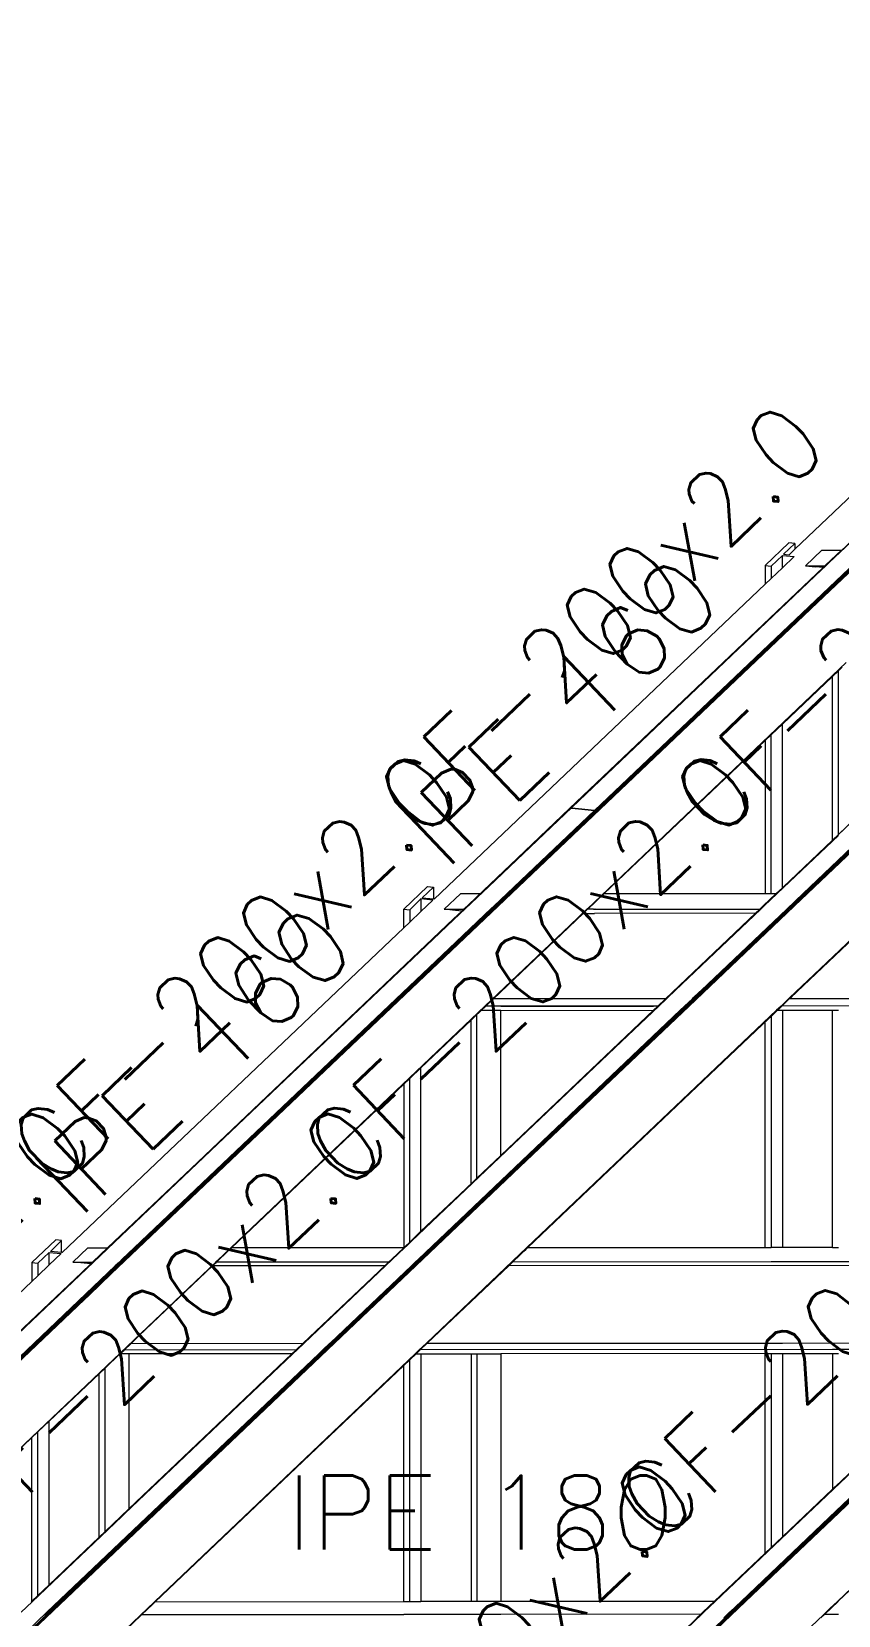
# Model space of a CAD drawing. Header units: millimetres. Extents: x 0 to 42, y 0 to 29.7.
# Drawn here: x 9.047 to 10.723, y 17.02 to 20.312 of the extents above; entities that cross this region are included whole.
import ezdxf
from ezdxf.enums import TextEntityAlignment as Align

# ---------------------------------------------------------------- set-up
doc = ezdxf.new("R2010")
doc.units = ezdxf.units.MM
doc.layers.add('BARRAS_DE_ACERO', color=7, linetype='Continuous', lineweight=9)
doc.layers.add('REFERENCIA_DE_LAS_BARRAS', color=2, linetype='Continuous', lineweight=9)
doc.styles.add('CYPETXT', font='romans__.ttf', dxfattribs={"height": 0.2})

msp = doc.modelspace()

# ---------------------------------------------------------------- linework, layer by layer
at = {"layer": 'BARRAS_DE_ACERO'}
for p, q in [((10.63235, 19.23617), (11.88387, 20.42643)), ((10.70397, 19.20862), (11.98736, 20.42919)), ((11.54032, 20.00542), (10.70071, 19.20693)), ((10.78947, 19.23448), (10.02209, 18.50466)), ((10.57055, 19.20239), (10.61999, 19.24941)), ((10.60887, 19.22583), (10.63235, 19.24817)), ((10.63235, 19.24817), (10.61999, 19.24941)), ((10.63235, 19.24817), (10.63235, 19.23617)), ((10.68835, 19.23442), (10.65436, 19.2021)), ((10.79404, 19.23448), (10.67962, 19.12566)), ((10.68835, 19.23442), (10.72913, 19.23445)), ((10.69592, 19.20286), (10.72913, 19.23445)), ((10.77216, 19.21565), (10.00706, 18.488)), ((10.69122, 19.19839), (10.16428, 18.69725)), ((10.57055, 19.20239), (10.58291, 19.20115)), ((10.58291, 19.20115), (10.6064, 19.22348)), ((10.6064, 19.22348), (10.63112, 19.221)), ((10.6064, 19.19749), (10.6064, 19.22348)), ((10.6064, 19.19749), (10.63112, 19.221)), ((10.65436, 19.2021), (10.67548, 19.19997)), ((10.67402, 19.18154), (10.69535, 19.20184)), ((10.67415, 19.18026), (10.68712, 19.19259)), ((10.69122, 19.19839), (10.67548, 19.19997)), ((10.69703, 19.20202), (10.68712, 19.19259)), ((10.69122, 19.19839), (10.69514, 19.20212)), ((10.69535, 19.20184), (10.69565, 19.20212)), ((10.69565, 19.20212), (10.70071, 19.20693)), ((10.69703, 19.20202), (10.70397, 19.20862)), ((10.71108, 19.16231), (10.75984, 19.20868)), ((9.88268, 18.50919), (10.57055, 19.16339)), ((10.67402, 19.18154), (9.98553, 18.52673)), ((9.99616, 18.53544), (10.67415, 19.18026)), ((10.71066, 19.16191), (10.01945, 18.50453)), ((10.71108, 19.16231), (10.71066, 19.16191)), ((11.17955, 19.0162), (10.63139, 18.49487)), ((10.64934, 18.5207), (11.17882, 19.02426)), ((10.65147, 18.5207), (11.17429, 19.01793)), ((10.20086, 18.48738), (10.73056, 18.99116)), ((9.97822, 18.5203), (10.16428, 18.69725)), ((10.59419, 18.52067), (10.77873, 18.69618)), ((10.62078, 18.48912), (10.83253, 18.69051)), ((10.62559, 18.49135), (10.8341, 18.68965)), ((10.59566, 18.52067), (10.72272, 18.6415)), ((9.81963, 18.48823), (9.86908, 18.53525)), ((9.85796, 18.51167), (9.88144, 18.53401)), ((9.86908, 18.53525), (9.88144, 18.53401)), ((9.88144, 18.53401), (9.88144, 18.50931)), ((9.99616, 18.53544), (9.92325, 18.4661)), ((9.832, 18.48699), (9.85548, 18.50932)), ((9.85796, 18.51167), (9.88144, 18.50931)), ((9.88268, 18.50919), (9.88144, 18.50931)), ((9.90344, 18.48794), (9.93744, 18.52027)), ((9.92312, 18.46737), (9.98553, 18.52673)), ((9.97822, 18.5203), (9.93744, 18.52027)), ((9.97822, 18.5203), (9.94454, 18.48826)), ((10.01945, 18.50453), (10.00326, 18.48913)), ((10.23598, 18.52045), (10.20202, 18.48815)), ((10.23605, 18.52045), (10.23598, 18.52045)), ((10.59363, 18.52067), (10.56647, 18.49484)), ((10.56702, 18.49484), (10.59419, 18.52067)), ((10.5685, 18.49484), (10.59566, 18.52067)), ((10.58291, 18.52066), (10.59363, 18.52067)), ((10.61535, 18.48837), (10.64934, 18.5207)), ((10.65007, 18.51937), (10.64342, 18.51305)), ((10.65007, 18.51937), (10.65147, 18.5207)), ((10.84966, 18.52082), (10.68495, 18.36417)), ((9.20813, 17.78738), (9.92312, 18.46737)), ((9.26198, 17.78413), (10.00326, 18.48913)), ((9.39173, 17.96252), (9.92307, 18.46784)), ((9.81963, 18.48823), (9.832, 18.48699)), ((9.90344, 18.48794), (9.92106, 18.48795)), ((9.92124, 18.48615), (9.90344, 18.48794)), ((9.92106, 18.48795), (9.9439, 18.48796)), ((9.9403, 18.48423), (9.92124, 18.48615)), ((9.9403, 18.48423), (9.92307, 18.46784)), ((9.92791, 18.41952), (10.00223, 18.49021)), ((9.94422, 18.48796), (9.9403, 18.48423)), ((9.94422, 18.48796), (9.9439, 18.48796)), ((9.94422, 18.48796), (9.94454, 18.48826)), ((9.9714, 18.45408), (10.00583, 18.48682)), ((10.00454, 18.48797), (9.9953, 18.47919)), ((10.00223, 18.49021), (10.00675, 18.4945)), ((10.00706, 18.488), (10.00583, 18.48682)), ((10.20101, 18.48884), (10.16464, 18.45424)), ((10.16482, 18.4527), (10.1928, 18.47931)), ((10.18078, 18.46827), (10.17556, 18.46332)), ((10.19241, 18.47935), (10.18078, 18.46827)), ((10.19241, 18.47935), (10.20086, 18.48738)), ((10.20189, 18.48798), (10.20184, 18.48791)), ((10.20198, 18.48811), (10.20189, 18.48798)), ((10.20198, 18.48811), (10.20202, 18.48815)), ((10.20199, 18.48811), (10.20198, 18.48811)), ((10.20205, 18.48811), (10.20199, 18.48811)), ((10.21415, 18.48812), (10.21417, 18.48812)), ((10.21419, 18.48812), (10.21417, 18.48812)), ((10.21419, 18.48812), (10.21421, 18.48812)), ((10.21423, 18.48812), (10.21421, 18.48812)), ((10.21423, 18.48812), (10.21425, 18.48812)), ((10.21425, 18.48812), (10.21427, 18.48812)), ((10.21427, 18.48812), (10.21429, 18.48812)), ((10.21429, 18.48812), (10.21431, 18.48812)), ((10.21431, 18.48812), (10.21433, 18.48812)), ((10.21433, 18.48812), (10.21435, 18.48812)), ((10.21435, 18.48812), (10.21437, 18.48812)), ((10.21439, 18.48812), (10.21437, 18.48812)), ((10.21439, 18.48812), (10.21441, 18.48812)), ((10.21443, 18.48812), (10.21441, 18.48812)), ((10.21443, 18.48812), (10.21445, 18.48812)), ((10.21447, 18.48812), (10.21445, 18.48812)), ((10.21447, 18.48812), (10.21449, 18.48812)), ((10.21451, 18.48812), (10.21449, 18.48812)), ((10.21451, 18.48812), (10.21453, 18.48812)), ((10.21453, 18.48812), (10.21455, 18.48812)), ((10.21455, 18.48812), (10.21457, 18.48812)), ((10.21457, 18.48812), (10.21459, 18.48812)), ((10.21459, 18.48812), (10.21461, 18.48812)), ((10.21461, 18.48812), (10.21463, 18.48812)), ((10.21463, 18.48812), (10.21465, 18.48812)), ((10.21465, 18.48812), (10.21467, 18.48812)), ((10.21473, 18.48812), (10.21475, 18.48812)), ((10.21477, 18.48812), (10.21475, 18.48812)), ((10.21477, 18.48812), (10.21479, 18.48812)), ((10.21479, 18.48812), (10.21481, 18.48812)), ((10.21483, 18.48812), (10.21481, 18.48812)), ((10.21483, 18.48812), (10.21485, 18.48812)), ((10.21487, 18.48812), (10.21485, 18.48812)), ((10.21487, 18.48812), (10.21489, 18.48812)), ((10.21491, 18.48812), (10.21489, 18.48812)), ((10.21491, 18.48812), (10.21493, 18.48812)), ((10.21493, 18.48812), (10.21495, 18.48812)), ((10.21495, 18.48812), (10.21497, 18.48812)), ((10.21497, 18.48812), (10.21499, 18.48812)), ((10.21499, 18.48812), (10.21501, 18.48812)), ((10.21501, 18.48812), (10.21503, 18.48812)), ((10.21503, 18.48812), (10.21505, 18.48812)), ((10.21505, 18.48812), (10.21507, 18.48812)), ((10.21507, 18.48812), (10.21509, 18.48812)), ((10.21511, 18.48812), (10.21509, 18.48812)), ((10.21511, 18.48812), (10.21513, 18.48812)), ((10.21515, 18.48812), (10.21513, 18.48812)), ((10.21515, 18.48812), (10.21517, 18.48812)), ((10.21517, 18.48812), (10.21519, 18.48812)), ((10.21519, 18.48812), (10.21521, 18.48812)), ((10.21523, 18.48812), (10.21521, 18.48812)), ((10.21523, 18.48812), (10.21525, 18.48812)), ((10.21525, 18.48812), (10.21527, 18.48812)), ((10.21527, 18.48812), (10.21529, 18.48812)), ((10.21529, 18.48812), (10.21531, 18.48812)), ((10.21531, 18.48812), (10.21533, 18.48812)), ((10.21533, 18.48812), (10.21535, 18.48812)), ((10.21535, 18.48812), (10.21537, 18.48812)), ((10.21537, 18.48812), (10.21539, 18.48812)), ((10.21539, 18.48812), (10.21541, 18.48812)), ((10.21541, 18.48812), (10.21543, 18.48812)), ((10.21543, 18.48812), (10.21545, 18.48812)), ((10.21545, 18.48812), (10.21547, 18.48812)), ((10.21547, 18.48812), (10.21549, 18.48812)), ((10.21549, 18.48812), (10.21551, 18.48812)), ((10.21551, 18.48812), (10.21553, 18.48812)), ((10.21553, 18.48812), (10.21555, 18.48812)), ((10.21557, 18.48812), (10.21555, 18.48812)), ((10.21557, 18.48812), (10.21559, 18.48812)), ((10.21561, 18.48812), (10.21559, 18.48812)), ((10.21561, 18.48812), (10.21563, 18.48812)), ((10.21565, 18.48812), (10.21563, 18.48812)), ((10.21565, 18.48812), (10.21567, 18.48812)), ((10.21569, 18.48812), (10.21567, 18.48812)), ((10.21569, 18.48812), (10.21571, 18.48812)), ((10.21573, 18.48812), (10.21571, 18.48812)), ((10.21573, 18.48812), (10.21575, 18.48812)), ((10.21577, 18.48812), (10.21575, 18.48812)), ((10.21577, 18.48812), (10.21579, 18.48812)), ((10.21581, 18.48812), (10.21579, 18.48812)), ((10.21581, 18.48812), (10.21583, 18.48812)), ((10.21585, 18.48812), (10.21583, 18.48812)), ((10.21585, 18.48812), (10.21587, 18.48812)), ((10.21589, 18.48812), (10.21587, 18.48812)), ((10.21589, 18.48812), (10.21591, 18.48812)), ((10.21593, 18.48812), (10.21591, 18.48812)), ((10.21593, 18.48812), (10.21595, 18.48812)), ((10.21597, 18.48812), (10.21595, 18.48812)), ((10.21597, 18.48812), (10.21599, 18.48812)), ((10.21601, 18.48812), (10.21599, 18.48812)), ((10.21601, 18.48812), (10.21603, 18.48812)), ((10.21607, 18.48812), (10.21609, 18.48812)), ((10.21611, 18.48812), (10.21609, 18.48812)), ((10.21623, 18.48812), (10.21621, 18.48812)), ((10.21629, 18.48812), (10.21627, 18.48812)), ((10.21639, 18.48812), (10.21637, 18.48812)), ((10.21645, 18.48812), (10.21643, 18.48812)), ((10.21651, 18.48812), (10.21649, 18.48812)), ((10.21651, 18.48812), (10.21653, 18.48812)), ((10.21663, 18.48812), (10.21661, 18.48812)), ((10.21717, 18.48812), (10.21715, 18.48812)), ((10.21757, 18.48812), (10.21755, 18.48812)), ((10.21769, 18.48812), (10.21767, 18.48812)), ((10.21775, 18.48812), (10.21773, 18.48812)), ((10.21797, 18.48812), (10.21795, 18.48812)), ((10.21797, 18.48812), (10.21799, 18.48812)), ((10.21801, 18.48812), (10.21799, 18.48812)), ((10.21801, 18.48812), (10.21803, 18.48812)), ((10.21805, 18.48812), (10.21803, 18.48812)), ((10.21839, 18.48812), (10.21837, 18.48812)), ((10.21847, 18.48812), (10.21845, 18.48812)), ((10.21847, 18.48812), (10.21849, 18.48812)), ((10.21855, 18.48812), (10.21856, 18.48812)), ((10.21856, 18.48812), (10.21857, 18.48812)), ((10.21857, 18.48812), (10.55963, 18.48833)), ((10.56019, 18.48834), (10.37779, 18.31487)), ((10.41257, 18.28676), (10.6154, 18.47966)), ((10.62027, 18.48628), (10.42653, 18.30203)), ((10.61456, 18.48559), (10.42918, 18.30929)), ((10.61535, 18.48837), (10.43761, 18.31933)), ((10.55963, 18.48833), (10.55037, 18.47953)), ((10.55964, 18.48834), (10.55963, 18.48833)), ((10.55964, 18.48834), (10.56647, 18.49484)), ((10.56019, 18.48834), (10.56702, 18.49484)), ((10.56185, 18.48851), (10.5685, 18.49484)), ((10.61456, 18.48559), (10.61746, 18.48835)), ((10.6154, 18.47966), (10.62414, 18.48798)), ((10.61745, 18.48596), (10.61862, 18.48706)), ((10.61746, 18.48835), (10.61748, 18.48837)), ((10.61748, 18.48837), (10.61846, 18.48931)), ((10.61981, 18.49059), (10.61846, 18.48931)), ((10.62129, 18.492), (10.61981, 18.49059)), ((10.62078, 18.48912), (10.62, 18.48838)), ((10.62027, 18.48628), (10.62116, 18.48713)), ((10.62246, 18.48837), (10.62116, 18.48713)), ((10.62698, 18.4974), (10.62129, 18.492)), ((10.62246, 18.48837), (10.62559, 18.49135)), ((10.80823, 18.47968), (10.62338, 18.30389)), ((10.62414, 18.48798), (10.62455, 18.48837)), ((10.63139, 18.49487), (10.62455, 18.48837)), ((10.68546, 18.36334), (10.81703, 18.48848)), ((9.39048, 17.9594), (9.92325, 18.4661)), ((9.832, 18.46099), (9.81963, 18.44923)), ((9.95944, 18.44509), (9.92158, 18.40908)), ((9.92158, 18.40906), (9.95944, 18.44507)), ((9.95944, 18.44507), (9.95944, 18.44509)), ((10.02378, 18.31898), (10.15505, 18.44383)), ((10.13416, 18.42354), (10.16177, 18.4498)), ((10.16258, 18.45097), (10.15505, 18.44383)), ((10.16481, 18.45269), (10.16177, 18.4498)), ((10.16461, 18.45291), (10.16258, 18.45097)), ((10.16461, 18.45291), (10.17556, 18.46332)), ((10.16482, 18.4527), (10.16481, 18.45269)), ((9.26696, 17.78413), (9.92158, 18.4067)), ((9.44326, 17.9586), (9.92791, 18.41952)), ((9.92158, 18.40906), (9.44629, 17.95704)), ((9.92852, 18.4133), (9.92158, 18.4067)), ((10.13416, 18.42354), (10.00613, 18.30178)), ((10.62157, 18.30389), (10.68495, 18.36417)), ((10.68546, 18.36334), (10.62698, 18.30773)), ((10.00753, 18.30352), (10.0057, 18.30178)), ((10.00753, 18.30352), (10.02378, 18.31898)), ((10.36426, 18.302), (10.37779, 18.31487)), ((10.38363, 18.31903), (10.36756, 18.30374)), ((10.41942, 18.30203), (10.42125, 18.30377)), ((10.43354, 18.31546), (10.42125, 18.30377)), ((10.42154, 18.30203), (10.42226, 18.30272)), ((10.42226, 18.30272), (10.42227, 18.30272)), ((10.42227, 18.30272), (10.42228, 18.30272)), ((10.42228, 18.30272), (10.42334, 18.30377)), ((10.42334, 18.30377), (10.42338, 18.30377)), ((10.42647, 18.30672), (10.42338, 18.30377)), ((10.42647, 18.30672), (10.42918, 18.30929)), ((10.43354, 18.31546), (10.43761, 18.31933)), ((10.62157, 18.30389), (10.61974, 18.30215)), ((10.62155, 18.30215), (10.62338, 18.30389)), ((9.98036, 18.27768), (9.43667, 17.7606)), ((10.33891, 18.27789), (9.82061, 17.78496)), ((10.39871, 18.27792), (9.84902, 17.75514)), ((9.9718, 18.26913), (9.98079, 18.27768)), ((9.99004, 18.28648), (9.98079, 18.27768)), ((10.02125, 18.2777), (9.98079, 18.27768)), ((10.33888, 18.28669), (9.99009, 18.28648)), ((10.00547, 18.30156), (10.0057, 18.30178)), ((10.36371, 18.302), (10.00613, 18.30178)), ((10.02125, 17.9763), (10.33836, 18.27789)), ((10.02125, 18.2777), (10.33836, 18.27789)), ((10.02125, 17.9763), (10.02125, 18.2777)), ((10.39619, 18.27792), (10.05879, 17.95704)), ((10.06006, 17.95349), (10.40119, 18.27792)), ((10.41254, 18.28673), (10.06105, 17.95245)), ((10.59438, 18.27804), (10.07559, 17.78463)), ((10.60502, 18.28685), (10.07696, 17.78462)), ((10.33836, 18.27789), (10.34765, 18.28673)), ((10.33891, 18.27789), (10.34817, 18.2867)), ((10.34765, 18.28673), (10.36371, 18.302)), ((10.3482, 18.28673), (10.34817, 18.2867)), ((10.36426, 18.302), (10.3482, 18.28673)), ((10.39408, 18.27792), (10.40334, 18.28673)), ((10.39619, 18.27792), (10.40123, 18.28272)), ((10.40797, 18.28673), (10.39871, 18.27792)), ((10.40119, 18.27792), (10.41045, 18.28673)), ((10.40337, 18.28676), (10.40334, 18.28673)), ((10.40337, 18.28676), (10.41942, 18.30203)), ((10.42154, 18.30203), (10.40548, 18.28676)), ((10.40798, 18.28674), (10.40797, 18.28673)), ((10.408, 18.28676), (10.40798, 18.28674)), ((10.408, 18.28676), (10.42346, 18.30146)), ((10.41045, 18.28673), (10.41048, 18.28676)), ((10.42463, 18.30022), (10.41048, 18.28676)), ((10.41257, 18.28676), (10.41254, 18.28673)), ((10.42406, 18.30203), (10.42346, 18.30146)), ((10.42637, 18.30188), (10.42463, 18.30022)), ((10.42637, 18.30188), (10.42653, 18.30203)), ((10.5962, 18.27804), (10.58291, 18.2654)), ((10.60368, 18.28688), (10.59438, 18.27804)), ((10.60368, 18.28688), (10.61974, 18.30215)), ((10.62111, 18.30215), (10.60502, 18.28685)), ((10.60549, 18.28688), (10.62155, 18.30215)), ((11.76701, 18.28759), (10.60549, 18.28688)), ((10.6064, 18.27805), (10.6064, 17.78494)), ((10.62155, 18.30215), (10.77281, 18.30224)), ((10.71035, 18.27811), (10.72272, 18.27812)), ((10.71035, 17.785), (10.71035, 18.27811)), ((10.58291, 18.2654), (10.57055, 18.25365)), ((10.58291, 18.2654), (10.58291, 17.78493)), ((10.04685, 17.99873), (10.27214, 18.21299)), ((9.832, 18.13617), (9.85548, 18.1585)), ((9.81963, 18.12441), (9.81963, 17.78456)), ((10.04685, 17.99873), (9.9342, 17.8916)), ((9.39048, 17.9594), (9.17525, 17.7547)), ((9.20412, 17.78409), (9.39173, 17.96252)), ((9.44326, 17.9586), (9.25981, 17.78413)), ((9.44497, 17.95578), (9.26448, 17.78413)), ((9.44629, 17.95704), (9.44497, 17.95578)), ((9.84639, 17.75503), (10.05879, 17.95704)), ((9.8596, 17.76085), (10.06105, 17.95245)), ((9.95944, 17.91752), (9.9718, 17.92927)), ((9.87788, 17.83804), (9.9342, 17.8916)), ((9.85548, 17.81865), (9.832, 17.79632)), ((9.83564, 17.79787), (9.84972, 17.81126)), ((9.84972, 17.81126), (9.87788, 17.83804)), ((9.04709, 17.7535), (9.09654, 17.80052)), ((9.08541, 17.77694), (9.1089, 17.79928)), ((9.13245, 17.75468), (9.16335, 17.78406)), ((9.16335, 17.78406), (9.20412, 17.78409)), ((9.1735, 17.75497), (9.20412, 17.78409)), ((9.20813, 17.78738), (9.17816, 17.75888)), ((9.25981, 17.78413), (9.23494, 17.76048)), ((9.23606, 17.75474), (9.26696, 17.78413)), ((9.26198, 17.78413), (9.23711, 17.76048)), ((9.2487, 17.76913), (9.26448, 17.78413)), ((9.26448, 17.78413), (9.2487, 17.76912)), ((9.46189, 17.78424), (9.43703, 17.7606)), ((9.44352, 17.76842), (9.46015, 17.78424)), ((9.81953, 17.78446), (9.46196, 17.78424)), ((9.82152, 17.78444), (9.7821, 17.74693)), ((9.78918, 17.75507), (9.82061, 17.78496)), ((9.79467, 17.76082), (9.81953, 17.78446)), ((9.81954, 17.78447), (9.81953, 17.78446)), ((9.81964, 17.78456), (9.832, 17.79632)), ((9.82153, 17.78445), (9.82152, 17.78444)), ((9.82153, 17.78445), (9.82155, 17.78446)), ((9.82155, 17.78446), (9.82156, 17.78447)), ((9.82157, 17.78448), (9.82156, 17.78447)), ((9.82184, 17.78475), (9.82157, 17.78448)), ((9.82184, 17.78475), (9.82188, 17.78478)), ((9.82189, 17.78479), (9.82188, 17.78478)), ((9.82189, 17.78479), (9.82199, 17.78489)), ((9.82199, 17.78489), (9.822, 17.78489)), ((9.82508, 17.78782), (9.8286, 17.79117)), ((9.83564, 17.79787), (9.8286, 17.79117)), ((9.86667, 17.58594), (10.07559, 17.78463)), ((10.04624, 17.7554), (10.07696, 17.78462)), ((10.07713, 17.78445), (10.07328, 17.78079)), ((10.07713, 17.78445), (10.07731, 17.78462)), ((10.07737, 17.78462), (10.07731, 17.78462)), ((10.57055, 17.78492), (10.58291, 17.78493)), ((10.71035, 17.785), (10.72272, 17.78501)), ((9.17525, 17.7547), (8.61794, 17.22467)), ((8.66891, 17.22215), (9.22035, 17.7466)), ((9.42907, 17.75468), (8.68623, 17.04819)), ((9.17358, 17.75453), (8.81943, 17.41771)), ((9.04709, 17.7535), (9.05946, 17.75226)), ((9.05946, 17.75226), (9.08294, 17.77459)), ((9.08294, 17.77459), (9.10767, 17.7721)), ((9.08294, 17.74858), (9.08294, 17.77459)), ((9.08294, 17.74858), (9.10767, 17.7721)), ((9.13245, 17.75468), (9.14842, 17.75469)), ((9.14858, 17.75306), (9.13245, 17.75468)), ((9.14842, 17.75469), (9.17321, 17.7547)), ((9.16929, 17.75097), (9.14858, 17.75306)), ((9.17335, 17.75483), (9.17321, 17.7547)), ((9.17335, 17.75483), (9.1735, 17.75497)), ((9.17358, 17.75453), (9.17377, 17.7547)), ((9.17377, 17.7547), (9.17816, 17.75888)), ((9.23711, 17.76048), (9.19719, 17.72251)), ((9.20604, 17.72855), (9.23357, 17.75474)), ((9.21314, 17.73294), (9.23606, 17.75474)), ((9.22891, 17.75474), (9.22035, 17.7466)), ((9.42242, 17.74706), (9.22883, 17.56293)), ((9.22891, 17.75474), (9.23494, 17.76048)), ((9.24863, 17.76906), (9.23357, 17.75474)), ((9.24863, 17.76906), (9.2487, 17.76913)), ((9.24863, 17.76906), (9.2487, 17.76912)), ((9.26937, 17.60107), (9.4225, 17.74671)), ((9.42242, 17.74706), (9.42835, 17.75269)), ((9.43062, 17.75485), (9.42835, 17.75269)), ((9.42907, 17.75468), (9.42921, 17.75481)), ((9.42925, 17.75485), (9.42921, 17.75481)), ((9.42926, 17.75486), (9.42925, 17.75485)), ((9.43529, 17.7606), (9.42926, 17.75486)), ((9.43062, 17.75485), (9.43063, 17.75486)), ((9.43063, 17.75486), (9.43667, 17.7606)), ((9.61118, 17.58579), (9.78324, 17.74942)), ((9.7821, 17.74693), (9.61266, 17.58579)), ((9.84639, 17.75503), (9.65386, 17.57194)), ((9.83579, 17.74696), (9.66746, 17.58687)), ((9.84902, 17.75514), (9.67229, 17.58706)), ((9.85136, 17.75503), (9.67347, 17.58582)), ((9.8596, 17.76085), (9.67556, 17.58582)), ((9.78862, 17.75507), (9.78006, 17.74693)), ((9.78324, 17.74942), (9.78889, 17.75479)), ((9.78918, 17.75507), (9.78889, 17.75479)), ((9.83579, 17.74696), (9.84436, 17.75511)), ((10.0379, 17.74708), (9.86848, 17.58594)), ((11.19942, 17.74778), (10.0379, 17.74708)), ((10.0464, 17.75522), (10.58291, 17.75555)), ((10.0464, 17.75522), (10.04658, 17.75539)), ((10.06176, 17.76983), (10.04658, 17.75539)), ((8.3376, 17.03973), (9.04709, 17.71449)), ((8.48805, 17.04807), (9.19719, 17.72251)), ((8.61919, 17.22779), (9.15057, 17.73316)), ((9.18688, 17.71034), (9.15582, 17.68079)), ((9.18676, 17.71021), (9.15639, 17.68132)), ((9.16589, 17.68603), (9.21195, 17.72983)), ((9.18591, 17.70705), (9.20455, 17.72479)), ((9.18689, 17.71033), (9.18676, 17.71021)), ((9.18688, 17.71034), (9.1869, 17.71036)), ((9.1869, 17.71034), (9.18689, 17.71033)), ((9.21314, 17.73294), (9.20455, 17.72479)), ((9.15757, 17.68009), (8.4641, 17.02057)), ((9.15582, 17.68079), (9.14904, 17.67435)), ((9.15622, 17.67685), (9.16589, 17.68603)), ((9.15758, 17.6801), (9.15757, 17.68009)), ((9.15758, 17.6801), (9.1579, 17.6804)), ((9.16589, 17.688), (9.1579, 17.6804)), ((10.70721, 17.22229), (11.21164, 17.70203)), ((9.23846, 17.57168), (9.25304, 17.58555)), ((9.25304, 17.58555), (9.26937, 17.60107)), ((9.61118, 17.58579), (9.59659, 17.57191)), ((9.61266, 17.58579), (9.59806, 17.57191)), ((9.67229, 17.58706), (9.64783, 17.5638)), ((9.65176, 17.57194), (9.66635, 17.58582)), ((9.67347, 17.58582), (9.65888, 17.57194)), ((9.66097, 17.57194), (9.67554, 17.5858)), ((9.66635, 17.58582), (9.66746, 17.58687)), ((9.67554, 17.5858), (9.67556, 17.58582)), ((9.85206, 17.57205), (9.86667, 17.58594)), ((9.86804, 17.58592), (9.85346, 17.57205)), ((9.85387, 17.57205), (9.86846, 17.58592)), ((9.97191, 17.58599), (10.60662, 17.58637)), ((10.46699, 17.04927), (11.03121, 17.58588)), ((9.04709, 17.0493), (9.58803, 17.56377)), ((9.6432, 17.5638), (9.0784, 17.02664)), ((9.0805, 17.02664), (9.6453, 17.5638)), ((9.22992, 17.56356), (9.19926, 17.5344)), ((9.22883, 17.56293), (9.19926, 17.53481)), ((9.22992, 17.56356), (9.23846, 17.57168)), ((9.2487, 17.56357), (9.22992, 17.56356)), ((9.59602, 17.5719), (9.23846, 17.57168)), ((9.2404, 17.23175), (9.58951, 17.56377)), ((9.28851, 17.21772), (9.66097, 17.57194)), ((9.29009, 17.2212), (9.65032, 17.5638)), ((9.29452, 17.22778), (9.64783, 17.5638)), ((9.30237, 17.04924), (9.84351, 17.56392)), ((9.84491, 17.56392), (9.30302, 17.04856)), ((9.59602, 17.5719), (9.58748, 17.56377)), ((9.58803, 17.56377), (9.59659, 17.57191)), ((9.58951, 17.56377), (9.59806, 17.57191)), ((9.59602, 17.5719), (9.59603, 17.57191)), ((9.65175, 17.57193), (9.6432, 17.5638)), ((9.6453, 17.5638), (9.65386, 17.57194)), ((9.65032, 17.5638), (9.65888, 17.57194)), ((9.65175, 17.57193), (9.65176, 17.57194)), ((9.832, 17.55125), (9.81963, 17.53949)), ((9.832, 17.04889), (9.832, 17.55125)), ((9.84351, 17.56392), (9.85206, 17.57205)), ((9.84491, 17.56392), (9.85346, 17.57205)), ((9.84532, 17.56392), (9.85548, 17.56393)), ((10.71035, 17.57256), (9.85387, 17.57205)), ((9.85548, 17.56393), (9.85548, 17.0489)), ((9.95944, 17.56399), (9.95944, 17.04896)), ((9.9718, 17.564), (9.9718, 17.04897)), ((11.08032, 17.57279), (10.52988, 17.0493)), ((10.58291, 17.56437), (10.6064, 17.56438)), ((10.6064, 17.56438), (10.6064, 17.18378)), ((11.00682, 17.57275), (10.71035, 17.57256)), ((10.71035, 17.56444), (10.72272, 17.56445)), ((10.72172, 17.0501), (11.27216, 17.5736)), ((10.72259, 17.04963), (11.27302, 17.57312)), ((9.19926, 17.53481), (8.6876, 17.04819)), ((8.68802, 17.04819), (9.04709, 17.38968)), ((9.04709, 17.04983), (9.04709, 17.38968)), ((10.89185, 17.40027), (10.52283, 17.0493)), ((10.57055, 17.14916), (10.77216, 17.34091)), ((10.71035, 17.28264), (10.6064, 17.18378)), ((10.72272, 17.29441), (10.71035, 17.28264)), ((9.29009, 17.2212), (8.92827, 16.8771)), ((8.93755, 16.88394), (9.28851, 17.21772)), ((9.08303, 17.02664), (9.28784, 17.22144)), ((9.2487, 17.24157), (9.19926, 17.19455)), ((9.28784, 17.22144), (9.2888, 17.22234)), ((9.29379, 17.22708), (9.29417, 17.22744)), ((9.29417, 17.22744), (9.2945, 17.22776)), ((9.2945, 17.22776), (9.29452, 17.22778)), ((10.70721, 17.22229), (10.50239, 17.0275)), ((10.70368, 17.22337), (10.52066, 17.0493)), ((9.19926, 17.19455), (9.1869, 17.18279)), ((10.6064, 17.18378), (10.58291, 17.16144)), ((9.1869, 17.18279), (9.08294, 17.08392)), ((10.58291, 17.16144), (10.57055, 17.14969)), ((10.46552, 17.04927), (10.57055, 17.14916)), ((10.50487, 17.0275), (10.58291, 17.10171)), ((8.91344, 16.86977), (9.0784, 17.02664)), ((8.91809, 16.86977), (9.08012, 17.02387)), ((9.0247, 17.02661), (9.04762, 17.0484)), ((9.04559, 17.0484), (9.04709, 17.04983)), ((9.04614, 17.0484), (9.04709, 17.0493)), ((9.07338, 17.01986), (9.0805, 17.02664)), ((9.08303, 17.02664), (9.08012, 17.02387)), ((9.12868, 16.88406), (9.3016, 17.04851)), ((9.30302, 17.04856), (9.13016, 16.88416)), ((9.26727, 17.01416), (9.27511, 17.02162)), ((9.27523, 17.0218), (9.27511, 17.02162)), ((9.29732, 17.04281), (9.27523, 17.0218)), ((9.27523, 17.0218), (9.81963, 17.02213)), ((9.30237, 17.04924), (9.3016, 17.04851)), ((10.50239, 17.0275), (9.72985, 16.29277)), ((9.81963, 17.04888), (9.832, 17.04889)), ((10.02125, 17.02225), (9.81963, 17.02213)), ((9.832, 17.04889), (9.85548, 17.0489)), ((9.95944, 17.04896), (9.85548, 17.0489)), ((9.9718, 17.04897), (9.95944, 17.04896)), ((10.02125, 17.049), (9.9718, 17.04897)), ((10.46497, 17.04927), (10.02125, 17.049)), ((10.43682, 17.0225), (10.02125, 17.02225)), ((10.0357, 16.58601), (10.49991, 17.0275)), ((10.27912, 16.87059), (10.43885, 17.0225)), ((10.43739, 17.02252), (10.28014, 16.87296)), ((10.49967, 17.02255), (10.33992, 16.87062)), ((10.52988, 17.0493), (10.34201, 16.87062)), ((10.43682, 17.0225), (10.42878, 17.01486)), ((10.43684, 17.02252), (10.43682, 17.0225)), ((10.43684, 17.02252), (10.44205, 17.02747)), ((10.44259, 17.02747), (10.43739, 17.02252)), ((10.46552, 17.04927), (10.44259, 17.02747)), ((10.46699, 17.04927), (10.44407, 17.02747)), ((10.49253, 17.02255), (10.48448, 17.01489)), ((10.52066, 17.0493), (10.49773, 17.0275)), ((10.50487, 17.0275), (10.49967, 17.02255)), ((10.52283, 17.0493), (10.49991, 17.0275)), ((10.6945, 17.02251), (10.68661, 17.01501)), ((10.68799, 17.01672), (10.6935, 17.02196)), ((10.72237, 17.04942), (10.6935, 17.02196)), ((10.69459, 17.02265), (10.6945, 17.02251)), ((10.72254, 17.04924), (10.69459, 17.02265)), ((10.69459, 17.02265), (10.72285, 17.02267)), ((10.721, 17.04942), (10.70576, 17.03492)), ((10.72172, 17.0501), (10.721, 17.04942)), ((10.72237, 17.04942), (10.72238, 17.04942)), ((10.72238, 17.04942), (10.72259, 17.04963)), ((10.72274, 17.04942), (10.72254, 17.04924))]:
    msp.add_line(p, q, dxfattribs=at)
for points in [[(10.60887, 19.22583), (10.62027, 19.22468), (10.63235, 19.23617)], [(10.00675, 18.4945), (10.21581, 18.69333), (10.75881, 19.20975)], [(10.57055, 19.20239), (10.57055, 19.16339), (10.58291, 19.17515)], [(10.58291, 19.20115), (10.58291, 19.17515), (10.6064, 19.19749)], [(10.65436, 19.2021), (10.69514, 19.20212), (10.69592, 19.20286)], [(10.67962, 19.12566), (10.01596, 18.4945), (9.21195, 17.72983)], [(10.73917, 19.00065), (10.20117, 18.48899), (10.20101, 18.48884)], [(10.77216, 18.69045), (10.72272, 18.64343), (10.71035, 18.63167), (10.71035, 18.97153), (10.6064, 18.87267)], [(10.72272, 18.64343), (10.72272, 18.98329), (10.71035, 18.97153)], [(10.6064, 18.53281), (10.6064, 18.87267), (10.58291, 18.85033)], [(10.57055, 18.83858), (10.23605, 18.52045), (10.57055, 18.52065)], [(10.58291, 18.52066), (10.58291, 18.85033), (10.57055, 18.83858)], [(10.57055, 18.83858), (10.57055, 18.52065), (10.58291, 18.52066)], [(10.16898, 18.69803), (10.16899, 18.69804), (10.16831, 18.6981), (10.16898, 18.69803), (10.18301, 18.69662)], [(10.18302, 18.69663), (10.18301, 18.69662), (10.21581, 18.69333), (10.18302, 18.69663), (10.16899, 18.69804)], [(10.71035, 18.63167), (10.6064, 18.53281), (10.59363, 18.52067)], [(10.00454, 18.48797), (10.02121, 18.50383), (10.02125, 18.50386), (10.02121, 18.50383)], [(10.64342, 18.51305), (10.64148, 18.51119), (10.62698, 18.4974)], [(9.11015, 17.77446), (9.81963, 18.44923), (9.81963, 18.48823)], [(9.832, 18.48699), (9.832, 18.46099), (9.85548, 18.48332)], [(9.95944, 18.44509), (9.9718, 18.45684), (9.9953, 18.47919), (9.9718, 18.45683)], [(10.20184, 18.48791), (10.1928, 18.47931), (10.2161, 18.47932)], [(10.21415, 18.48812), (10.21414, 18.48812), (10.21413, 18.48812), (10.20205, 18.48811)], [(10.21473, 18.48812), (10.21471, 18.48812), (10.21469, 18.48812), (10.21467, 18.48812)], [(10.21607, 18.48812), (10.21605, 18.48812), (10.21603, 18.48812)], [(10.36371, 18.302), (10.55037, 18.47953), (10.2161, 18.47932)], [(10.21611, 18.48812), (10.21613, 18.48812), (10.21615, 18.48812), (10.21617, 18.48812), (10.21619, 18.48812), (10.21621, 18.48812)], [(10.21623, 18.48812), (10.21625, 18.48812), (10.21627, 18.48812)], [(10.21629, 18.48812), (10.21631, 18.48812), (10.21633, 18.48812), (10.21635, 18.48812), (10.21637, 18.48812)], [(10.21639, 18.48812), (10.21641, 18.48812), (10.21643, 18.48812)], [(10.21645, 18.48812), (10.21647, 18.48812), (10.21649, 18.48812)], [(10.21657, 18.48812), (10.21655, 18.48812), (10.21653, 18.48812)], [(10.21657, 18.48812), (10.21659, 18.48812), (10.21661, 18.48812)], [(10.21663, 18.48812), (10.21665, 18.48812), (10.21667, 18.48812), (10.21669, 18.48812), (10.21671, 18.48812), (10.21673, 18.48812), (10.21675, 18.48812), (10.21677, 18.48812), (10.21679, 18.48812)], [(10.21685, 18.48812), (10.21683, 18.48812), (10.21681, 18.48812), (10.21679, 18.48812)], [(10.21685, 18.48812), (10.21687, 18.48812), (10.21689, 18.48812), (10.21691, 18.48812), (10.21693, 18.48812), (10.21695, 18.48812), (10.21697, 18.48812), (10.21699, 18.48812), (10.21701, 18.48812), (10.21703, 18.48812), (10.21705, 18.48812), (10.21707, 18.48812)], [(10.21711, 18.48812), (10.21709, 18.48812), (10.21707, 18.48812)], [(10.21711, 18.48812), (10.21713, 18.48812), (10.21715, 18.48812)], [(10.21717, 18.48812), (10.21719, 18.48812), (10.21721, 18.48812)], [(10.21725, 18.48812), (10.21723, 18.48812), (10.21721, 18.48812)], [(10.21725, 18.48812), (10.21727, 18.48812), (10.21729, 18.48812), (10.21731, 18.48812), (10.21733, 18.48812), (10.21735, 18.48812), (10.21737, 18.48812), (10.21739, 18.48812), (10.21741, 18.48812), (10.21743, 18.48812), (10.21745, 18.48812), (10.21747, 18.48812), (10.21749, 18.48812), (10.21751, 18.48812), (10.21753, 18.48812), (10.21755, 18.48812)], [(10.21757, 18.48812), (10.21759, 18.48812), (10.21761, 18.48812), (10.21763, 18.48812), (10.21765, 18.48812), (10.21767, 18.48812)], [(10.21769, 18.48812), (10.21771, 18.48812), (10.21773, 18.48812)], [(10.21775, 18.48812), (10.21777, 18.48812), (10.21779, 18.48812), (10.21781, 18.48812), (10.21783, 18.48812), (10.21785, 18.48812), (10.21787, 18.48812), (10.21789, 18.48812), (10.21791, 18.48812), (10.21793, 18.48812), (10.21795, 18.48812)], [(10.21805, 18.48812), (10.21807, 18.48812), (10.21809, 18.48812), (10.21811, 18.48812)], [(10.21815, 18.48812), (10.21813, 18.48812), (10.21811, 18.48812)], [(10.21815, 18.48812), (10.21817, 18.48812), (10.21819, 18.48812)], [(10.21823, 18.48812), (10.21821, 18.48812), (10.21819, 18.48812)], [(10.21823, 18.48812), (10.21825, 18.48812), (10.21827, 18.48812), (10.21829, 18.48812), (10.21831, 18.48812), (10.21833, 18.48812), (10.21835, 18.48812), (10.21837, 18.48812)], [(10.21839, 18.48812), (10.21841, 18.48812), (10.21843, 18.48812), (10.21845, 18.48812)], [(10.21855, 18.48812), (10.21853, 18.48812), (10.21851, 18.48812), (10.21849, 18.48812)], [(10.56185, 18.48851), (10.56167, 18.48834), (10.38363, 18.31903)], [(10.42406, 18.30203), (10.60941, 18.4783), (10.61745, 18.48596)], [(10.61862, 18.48706), (10.61999, 18.48837), (10.62, 18.48838)], [(10.16464, 18.45424), (9.98825, 18.28648), (9.46015, 17.78424)], [(9.9714, 18.45408), (9.92853, 18.4133), (9.92852, 18.4133)], [(9.95944, 18.44507), (9.9718, 18.45683), (9.9718, 18.45684)], [(9.92158, 18.40906), (9.92158, 18.40908), (9.44629, 17.95704)], [(10.34967, 18.28673), (10.36573, 18.302), (10.36756, 18.30374)], [(10.62111, 18.30215), (10.62685, 18.30761), (10.62698, 18.30773)], [(9.84436, 17.75511), (9.85041, 17.76085), (10.39408, 18.27792)], [(9.98036, 18.27768), (9.98962, 18.28649), (10.00547, 18.30156)], [(10.00613, 18.30178), (9.99004, 18.28648), (9.99009, 18.28648)], [(10.34765, 18.28673), (10.02124, 18.28651), (10.33888, 18.28669)], [(10.34967, 18.28673), (10.34964, 18.2867), (10.27214, 18.21299)], [(10.40548, 18.28676), (10.40545, 18.28673), (10.40123, 18.28272)], [(10.60549, 18.28688), (10.5962, 18.27804), (10.6064, 18.27805), (10.71035, 18.27811)], [(9.95944, 17.91752), (9.95944, 18.25737), (9.85548, 18.1585)], [(10.02125, 17.9763), (9.9718, 17.92927), (9.9718, 18.26913), (9.95944, 18.25737)], [(9.95944, 17.91752), (9.85548, 17.81865), (9.85548, 18.1585)], [(9.46189, 17.78424), (9.46196, 17.78424), (9.81963, 18.12441)], [(9.832, 17.79632), (9.832, 18.13617), (9.81963, 18.12441)], [(10.06006, 17.95349), (9.85147, 17.75511), (9.85146, 17.75511), (9.85145, 17.75511), (9.85136, 17.75503)], [(10.58291, 17.10171), (11.07932, 17.57383), (11.48042, 17.9553)], [(11.47804, 17.95983), (11.25511, 17.74781), (10.70368, 17.22337)], [(9.11015, 17.77446), (9.1089, 17.77458), (9.08541, 17.77694)], [(9.1089, 17.77458), (9.1089, 17.79928), (9.09654, 17.80052)], [(9.81964, 17.78456), (9.81963, 17.78456), (9.81954, 17.78447)], [(9.82201, 17.78489), (9.82201, 17.78489), (9.82244, 17.78531), (9.82332, 17.78615), (9.82481, 17.78756), (9.82508, 17.78782)], [(10.06176, 17.76983), (10.06944, 17.77714), (10.07328, 17.78079)], [(10.71035, 17.785), (10.6064, 17.78494), (10.58291, 17.78493)], [(9.04709, 17.7535), (9.04709, 17.71449), (9.05946, 17.72625)], [(9.05946, 17.75226), (9.05946, 17.72625), (9.08294, 17.74858)], [(9.17321, 17.7547), (9.16929, 17.75097), (9.15057, 17.73316)], [(9.4225, 17.74671), (9.43083, 17.75463), (9.43099, 17.75485), (9.431, 17.75486), (9.43703, 17.7606)], [(9.61062, 17.58579), (9.78006, 17.74693), (9.4225, 17.74671)], [(9.43099, 17.75485), (9.78862, 17.75507), (9.79467, 17.76082)], [(9.43529, 17.7606), (9.43543, 17.76073), (9.44352, 17.76842)], [(9.86804, 17.58592), (9.86806, 17.58594), (10.04568, 17.75487), (10.04624, 17.7554)], [(10.0464, 17.75522), (10.04627, 17.75504), (10.0379, 17.74708)], [(10.58291, 17.75555), (10.7475, 17.75565), (11.19919, 17.75592)], [(9.18691, 17.71035), (9.19925, 17.7221), (9.1869, 17.71036)], [(9.18691, 17.71035), (9.1869, 17.71034), (9.1869, 17.71036)], [(9.19925, 17.7221), (9.19925, 17.7221), (9.19926, 17.72211)], [(8.49511, 17.04807), (8.6731, 17.21735), (9.15622, 17.67685)], [(9.15639, 17.68132), (9.14904, 17.67433), (9.14904, 17.67435), (8.67375, 17.22231), (9.14904, 17.67433)], [(9.16589, 17.688), (9.18546, 17.70662), (9.18591, 17.70705)], [(9.25304, 17.58555), (9.61048, 17.58577), (9.6106, 17.58577)], [(9.61062, 17.58579), (9.6106, 17.58577), (9.59603, 17.57191)], [(9.86848, 17.58594), (9.86846, 17.58592), (9.97191, 17.58599)], [(10.60662, 17.58637), (11.02997, 17.58663), (11.03, 17.58665)], [(9.832, 17.55125), (9.84532, 17.56392), (9.85387, 17.57205)], [(9.85548, 17.56393), (9.95944, 17.56399), (9.9718, 17.564), (10.02125, 17.56403), (10.02125, 17.049)], [(10.57055, 17.14969), (10.57055, 17.56436), (10.02125, 17.56403)], [(10.57055, 17.56436), (10.58291, 17.56437), (10.58291, 17.16144)], [(10.6064, 17.56438), (10.71035, 17.56444), (10.71035, 17.28264)], [(9.1869, 17.18279), (9.1869, 17.52264), (9.08294, 17.42377)], [(9.19926, 17.19455), (9.19926, 17.5344), (9.1869, 17.52264)], [(9.08294, 17.08392), (9.08294, 17.42377), (9.05946, 17.40144)], [(9.05946, 17.06159), (9.05946, 17.40144), (9.04709, 17.38968)], [(9.2404, 17.23175), (9.23387, 17.22554), (9.04762, 17.0484)], [(9.29379, 17.22708), (9.28917, 17.22268), (9.28916, 17.22268), (9.2888, 17.22234)], [(10.57055, 17.14969), (10.46497, 17.04927), (10.44205, 17.02747)], [(9.08294, 17.08392), (9.05946, 17.06159), (9.04709, 17.04983)], [(9.29732, 17.04281), (9.30337, 17.04856), (9.30344, 17.04856)], [(10.44407, 17.02747), (10.43887, 17.02252), (10.43885, 17.0225)], [(10.49253, 17.02255), (10.49753, 17.02731), (10.49773, 17.0275)], [(10.70576, 17.03492), (10.69253, 17.02235), (10.53327, 16.87088)]]:
    msp.add_lwpolyline(points, dxfattribs=at)
for points in [[(9.85548, 18.50932), (9.85548, 18.48332), (9.88021, 18.50684), (9.85548, 18.50932)], [(10.02125, 18.50386), (10.02209, 18.50466), (10.02125, 18.50387)], [(10.57055, 18.25365), (10.07737, 17.78462), (10.57055, 17.78492), (10.57055, 18.25365)], [(9.19926, 17.72211), (9.19926, 17.7221), (9.20604, 17.72855), (9.19926, 17.72211)], [(9.2487, 17.24157), (9.58748, 17.56377), (9.2487, 17.56357), (9.2487, 17.24157)], [(9.81963, 17.53949), (9.30344, 17.04856), (9.81963, 17.04888), (9.81963, 17.53949)]]:
    msp.add_lwpolyline(points, close=True, dxfattribs=at)

# ---------------------------------------------------------------- texts
at = {"layer": 'REFERENCIA_DE_LAS_BARRAS', "style": 'CYPETXT'}
for s, width, p, p2 in [('CF-200x2.0', 0.812714, (9.85619, 18.62945), (10.70836, 19.44096)), ('CF-200x2.0', 0.812714, (10.4716, 18.62982), (11.32377, 19.44134)), ('IPE 160', 0.844169, (9.90541, 18.56607), (10.48873, 19.12157)), ('CF-200x2.0', 0.812714, (9.09446, 17.90501), (9.94663, 18.71652)), ('CF-200x2.0', 0.812714, (9.70988, 17.90538), (10.56204, 18.71689)), ('IPE 160', 0.844169, (9.14368, 17.84163), (9.727, 18.39712)), ('CF-200x2.0', 0.812714, (8.32192, 17.17027), (9.17409, 17.98179)), ('CF-200x2.0', 0.812714, (8.93733, 17.17065), (9.7895, 17.98216)), ('CF-200x2.0', 0.812714, (10.3567, 17.1715), (11.20886, 17.98302)), ('CF-200x2.0', 0.812714, (9.58415, 16.43677), (10.43632, 17.24829))]:
    msp.add_text(s, height=0.153333, rotation=43.60023, dxfattribs=dict(at, width=width)).set_placement(p, p2, align=Align.FIT)
at = {"layer": 'REFERENCIA_DE_LAS_BARRAS', "style": 'CYPETXT', "width": 0.844169}
msp.add_text('IPE 180', height=0.153333, dxfattribs=at).set_placement((9.57673, 17.15733), (10.38223, 17.15733), align=Align.FIT)

doc.saveas('drawing.dxf')
